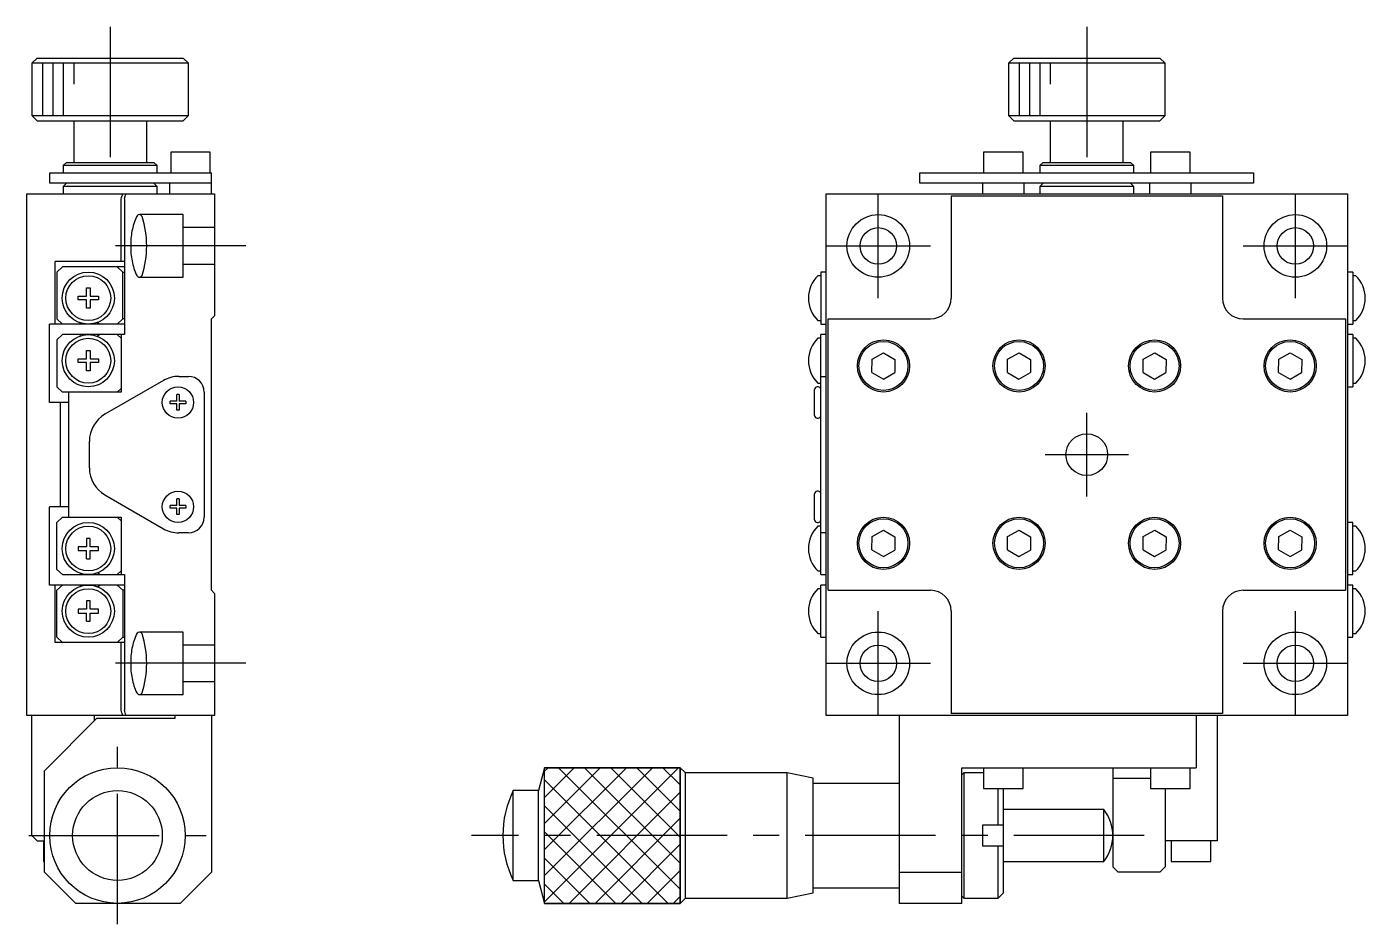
# Model space of a CAD drawing. Extents: x -1 to 353, y 16 to 264.
# Drawn here: x 225 to 353.4, y 133.5 to 219.5 of the extents above; entities that cross this region are included whole.
import ezdxf

# ---------------------------------------------------------------- set-up
doc = ezdxf.new("R2010")
doc.units = 0
doc.header["$LTSCALE"] = 10
doc.linetypes.add('CENTER', pattern=[2, 1.25, -0.25, 0.25, -0.25])
doc.linetypes.add('DASHED', pattern=[3.5, 2, -1.5])
doc.layers.get('0').update_dxf_attribs({"linetype": 'CONTINUOUS'})
doc.layers.add('CENTER', color=1, linetype='CENTER')

msp = doc.modelspace()

# ---------------------------------------------------------------- linework, layer by layer
at = {"color": 7, "linetype": 'CONTINUOUS'}
for p, q in [((226, 216.5), (225.5, 216)), ((225.5, 216), (225.5, 211)), ((240.5, 216), (225.5, 216)), ((226, 216.5), (240, 216.5)), ((240.5, 216), (240, 216.5)), ((240.5, 211), (240.5, 216)), ((319.655413, 216.5), (319.155413, 216)), ((319.155413, 216), (319.155413, 211)), ((334.155413, 216), (319.155413, 216)), ((319.655413, 216.5), (333.655413, 216.5)), ((334.155413, 216), (333.655413, 216.5)), ((334.155413, 211), (334.155413, 216)), ((225.5, 211), (226, 210.5)), ((225.5, 211), (240.5, 211)), ((240, 210.5), (240.5, 211)), ((319.155413, 211), (319.655413, 210.5)), ((319.155413, 211), (334.155413, 211)), ((333.655413, 210.5), (334.155413, 211)), ((226, 210.5), (240, 210.5)), ((229.5, 210.5), (229.5, 206.5)), ((236.5, 206.5), (236.5, 210.5)), ((319.655413, 210.5), (333.655413, 210.5)), ((323.155413, 210.5), (323.155413, 206.5)), ((330.155413, 206.5), (330.155413, 210.5)), ((238.8, 207.5), (238.8, 205.5)), ((242.6, 207.5), (238.8, 207.5)), ((242.6, 205.5), (242.6, 207.5)), ((320.555413, 207.5), (316.755413, 207.5)), ((316.755413, 207.5), (316.755413, 205.5)), ((320.555413, 205.5), (320.555413, 207.5)), ((336.555413, 207.5), (332.755413, 207.5)), ((332.755413, 207.5), (332.755413, 205.5)), ((336.555413, 205.5), (336.555413, 207.5)), ((227.2, 204.5), (227.2, 205.5)), ((227.2, 205.5), (242.7, 205.5)), ((228.8, 206.5), (228.5, 206.2)), ((228.5, 206.2), (228.5, 205.5)), ((237.5, 206.2), (228.5, 206.2)), ((228.8, 206.5), (237.2, 206.5)), ((237.5, 206.2), (237.2, 206.5)), ((237.5, 205.5), (237.5, 206.2)), ((242.7, 203.5), (242.7, 205.5)), ((310.655413, 204.5), (310.655413, 205.5)), ((310.655413, 205.5), (342.655413, 205.5)), ((322.455413, 206.5), (322.155413, 206.2)), ((322.155413, 206.2), (322.155413, 205.5)), ((331.155413, 206.2), (322.155413, 206.2)), ((322.455413, 206.5), (330.855413, 206.5)), ((331.155413, 206.2), (330.855413, 206.5)), ((331.155413, 205.5), (331.155413, 206.2)), ((342.655413, 205.5), (342.655413, 204.5)), ((242.7, 204.5), (227.2, 204.5)), ((228.8, 204.5), (228.5, 204.2)), ((228.5, 204.2), (228.5, 203.5)), ((237.5, 204.2), (228.5, 204.2)), ((237.5, 204.2), (237.2, 204.5)), ((237.5, 203.5), (237.5, 204.2)), ((238.7, 204.5), (238.7, 203.5)), ((342.655413, 204.5), (310.655413, 204.5)), ((316.655413, 204.5), (316.655413, 203.5)), ((320.655413, 203.5), (320.655413, 204.5)), ((322.455413, 204.5), (322.155413, 204.2)), ((322.155413, 204.2), (322.155413, 203.5)), ((331.155413, 204.2), (322.155413, 204.2)), ((331.155413, 204.2), (330.855413, 204.5)), ((331.155413, 203.5), (331.155413, 204.2)), ((332.655413, 204.5), (332.655413, 203.5)), ((336.655413, 203.5), (336.655413, 204.5)), ((225, 153.5), (225, 203.5)), ((225, 203.5), (243, 203.5)), ((234.045441, 197), (234.045441, 203)), ((234.360778, 203), (234.360778, 190)), ((243, 203.5), (243, 191.8)), ((301.655413, 153.5), (301.655413, 203.5)), ((301.655413, 203.5), (351.655413, 203.5)), ((313.655413, 203.3), (339.655413, 203.3)), ((313.655413, 203.3), (313.655413, 193.5)), ((339.655413, 203.3), (339.655413, 193.5)), ((351.655413, 203.5), (351.655413, 153.5)), ((227.710678, 191), (227.710678, 197)), ((234.360778, 197), (227.710678, 197)), ((227.874816, 196), (228.414284, 196.5)), ((234.360778, 196.5), (228.414284, 196.5)), ((233.681158, 196.5), (234.199437, 196)), ((227.874816, 196), (227.874816, 191.5)), ((234.199437, 191.5), (234.199437, 196)), ((234.199437, 196), (234.360778, 196)), ((301.155413, 195.65), (300.863166, 195.65)), ((301.655413, 196), (301.155413, 196)), ((301.155413, 196), (301.155413, 191)), ((352.155413, 196), (351.655413, 196)), ((352.155413, 196), (352.155413, 191)), ((352.447661, 195.65), (352.155413, 195.65)), ((230.72, 194.473388), (231.08, 194.473388)), ((230.72, 193.68), (230.72, 194.473388)), ((231.08, 194.473388), (231.08, 193.68)), ((229.926612, 193.68), (230.72, 193.68)), ((229.926612, 193.32), (229.926612, 193.68)), ((230.72, 193.32), (229.926612, 193.32)), ((230.72, 192.526612), (230.72, 193.32)), ((231.08, 193.68), (231.873388, 193.68)), ((231.08, 193.32), (231.08, 192.526612)), ((231.873388, 193.32), (231.08, 193.32)), ((231.873388, 193.68), (231.873388, 193.32)), ((227.874816, 191.5), (228.414284, 191)), ((231.08, 192.526612), (230.72, 192.526612)), ((234.199437, 191.5), (233.681158, 191)), ((234.360778, 191.5), (234.199437, 191.5)), ((242.7, 191.5), (243, 191.8)), ((242.7, 165.5), (242.7, 191.5)), ((300.863166, 191.35), (301.155413, 191.35)), ((301.855413, 165.5), (301.855413, 191.5)), ((301.855413, 191.5), (311.655413, 191.5)), ((341.655413, 191.5), (351.455413, 191.5)), ((351.455413, 191.5), (351.455413, 165.5)), ((352.155413, 191.35), (352.447661, 191.35)), ((227.180125, 183.5), (227.180125, 191)), ((234.360778, 191), (227.180125, 191)), ((228.414284, 190), (227.874816, 189.5)), ((234.360778, 190), (228.414284, 190)), ((230.088771, 191), (230.168096, 191.110313)), ((230.168096, 189.889687), (230.088771, 190)), ((231.78876, 191.163635), (232.014686, 191)), ((232.014686, 190), (231.78876, 189.836365)), ((233.681158, 190), (234.045458, 189.648581)), ((234.045441, 190), (234.045441, 184.5)), ((301.155413, 191), (301.655413, 191)), ((301.655413, 190), (301.155413, 190)), ((301.155413, 167), (301.155413, 190)), ((351.655413, 191), (352.155413, 191)), ((352.155413, 190), (351.655413, 190)), ((352.155413, 190), (352.155413, 185)), ((227.874816, 189.5), (227.874816, 185)), ((301.155413, 189.65), (300.863166, 189.65)), ((352.447661, 189.65), (352.155413, 189.65)), ((229.926612, 187.68), (230.72, 187.68)), ((229.926612, 187.32), (229.926612, 187.68)), ((230.72, 188.473388), (231.08, 188.473388)), ((230.72, 187.68), (230.72, 188.473388)), ((231.08, 188.473388), (231.08, 187.68)), ((231.08, 187.68), (231.873388, 187.68)), ((231.873388, 187.68), (231.873388, 187.32)), ((306.049707, 186.374903), (306.06121, 187.645021)), ((306.06121, 187.645021), (307.166917, 188.270118)), ((307.166917, 188.270118), (308.26112, 187.625097)), ((308.26112, 187.625097), (308.249616, 186.354979)), ((319.049707, 186.374903), (319.06121, 187.645021)), ((319.06121, 187.645021), (320.166917, 188.270118)), ((320.166917, 188.270118), (321.26112, 187.625097)), ((321.26112, 187.625097), (321.249616, 186.354979)), ((332.049707, 186.374903), (332.06121, 187.645021)), ((332.06121, 187.645021), (333.166917, 188.270118)), ((333.166917, 188.270118), (334.26112, 187.625097)), ((334.26112, 187.625097), (334.249616, 186.354979)), ((345.049707, 186.374903), (345.06121, 187.645021)), ((345.06121, 187.645021), (346.166917, 188.270118)), ((346.166917, 188.270118), (347.26112, 187.625097)), ((347.26112, 187.625097), (347.249616, 186.354979)), ((230.72, 187.32), (229.926612, 187.32)), ((230.72, 186.526612), (230.72, 187.32)), ((231.08, 186.526612), (230.72, 186.526612)), ((231.08, 187.32), (231.08, 186.526612)), ((231.873388, 187.32), (231.08, 187.32)), ((306.049707, 186.374903), (307.14391, 185.729881)), ((307.14391, 185.729881), (308.249616, 186.354979)), ((319.049707, 186.374903), (320.14391, 185.729881)), ((320.14391, 185.729881), (321.249616, 186.354979)), ((332.049707, 186.374903), (333.14391, 185.729881)), ((333.14391, 185.729881), (334.249616, 186.354979)), ((345.049707, 186.374903), (346.14391, 185.729881)), ((346.14391, 185.729881), (347.249616, 186.354979)), ((228.414284, 184.5), (227.874816, 185)), ((238.098076, 185.598076), (232.5, 182.366025)), ((234.045458, 184.851419), (233.681158, 184.5)), ((239.598076, 186), (240.5, 186)), ((300.905413, 185), (300.805413, 185)), ((300.863166, 185.35), (301.155413, 185.35)), ((301.155413, 186), (301.655413, 186)), ((351.655413, 185), (352.155413, 185)), ((352.155413, 185.35), (352.447661, 185.35)), ((234.045441, 184.5), (228.414284, 184.5)), ((229, 184.5), (229, 172.5)), ((238.75, 183.375), (238.75, 183.625)), ((239.375, 183.625), (238.75, 183.625)), ((239.375, 183.625), (239.375, 184.25)), ((239.625, 184.25), (239.375, 184.25)), ((239.625, 184.25), (239.625, 183.625)), ((240.25, 183.625), (239.625, 183.625)), ((240.25, 183.625), (240.25, 183.375)), ((242, 184.5), (242, 172.5)), ((300.555413, 182.25), (300.555413, 184.75)), ((229, 183.5), (227.180125, 183.5)), ((228.240789, 173.5), (228.240789, 183.5)), ((239.375, 183.375), (238.75, 183.375)), ((239.375, 182.75), (239.375, 183.375)), ((239.625, 182.75), (239.375, 182.75)), ((239.625, 183.375), (239.625, 182.75)), ((240.25, 183.375), (239.625, 183.375)), ((300.805413, 182), (300.905413, 182)), ((231, 177.232051), (231, 179.767949)), ((232.5, 174.633975), (238.098076, 171.401924)), ((300.555413, 172.25), (300.555413, 174.75)), ((300.905413, 175), (300.805413, 175)), ((227.180125, 166), (227.180125, 173.5)), ((229, 173.5), (227.180125, 173.5)), ((238.75, 173.375), (238.75, 173.625)), ((239.375, 173.625), (238.75, 173.625)), ((239.375, 173.375), (238.75, 173.375)), ((239.375, 173.625), (239.375, 174.25)), ((239.625, 174.25), (239.375, 174.25)), ((239.375, 172.75), (239.375, 173.375)), ((239.625, 174.25), (239.625, 173.625)), ((240.25, 173.625), (239.625, 173.625)), ((239.625, 173.375), (239.625, 172.75)), ((240.25, 173.375), (239.625, 173.375)), ((240.25, 173.625), (240.25, 173.375)), ((228.414284, 172.5), (227.874816, 172)), ((227.874816, 167.5), (227.874816, 172)), ((228.414284, 172.5), (234.045441, 172.5)), ((234.045458, 172.148581), (233.681158, 172.5)), ((234.045441, 172.5), (234.045441, 167)), ((239.625, 172.75), (239.375, 172.75)), ((300.805413, 172), (300.905413, 172)), ((352.155413, 172), (351.655413, 172)), ((352.155413, 167), (352.155413, 172)), ((240.5, 171), (239.598076, 171)), ((301.155413, 171.65), (300.863166, 171.65)), ((301.655413, 171), (301.155413, 171)), ((306.06121, 170.645021), (307.166917, 171.270118)), ((307.166917, 171.270118), (308.26112, 170.625097)), ((319.06121, 170.645021), (320.166917, 171.270118)), ((320.166917, 171.270118), (321.26112, 170.625097)), ((332.06121, 170.645021), (333.166917, 171.270118)), ((333.166917, 171.270118), (334.26112, 170.625097)), ((345.06121, 170.645021), (346.166917, 171.270118)), ((346.166917, 171.270118), (347.26112, 170.625097)), ((352.447661, 171.65), (352.155413, 171.65)), ((230.72, 169.68), (229.926612, 169.68)), ((229.926612, 169.68), (229.926612, 169.32)), ((231.08, 170.473388), (230.72, 170.473388)), ((230.72, 170.473388), (230.72, 169.68)), ((231.08, 169.68), (231.08, 170.473388)), ((231.873388, 169.68), (231.08, 169.68)), ((231.873388, 169.32), (231.873388, 169.68)), ((306.049707, 169.374903), (306.06121, 170.645021)), ((308.26112, 170.625097), (308.249616, 169.354979)), ((319.049707, 169.374903), (319.06121, 170.645021)), ((321.26112, 170.625097), (321.249616, 169.354979)), ((332.049707, 169.374903), (332.06121, 170.645021)), ((334.26112, 170.625097), (334.249616, 169.354979)), ((345.049707, 169.374903), (345.06121, 170.645021)), ((347.26112, 170.625097), (347.249616, 169.354979)), ((229.926612, 169.32), (230.72, 169.32)), ((230.72, 168.526612), (230.72, 169.32)), ((230.72, 168.526612), (231.08, 168.526612)), ((231.08, 169.32), (231.873388, 169.32)), ((231.08, 168.526612), (231.08, 169.32)), ((306.049707, 169.374903), (307.14391, 168.729881)), ((307.14391, 168.729881), (308.249616, 169.354979)), ((319.049707, 169.374903), (320.14391, 168.729881)), ((320.14391, 168.729881), (321.249616, 169.354979)), ((332.049707, 169.374903), (333.14391, 168.729881)), ((333.14391, 168.729881), (334.249616, 169.354979)), ((345.049707, 169.374903), (346.14391, 168.729881)), ((346.14391, 168.729881), (347.249616, 169.354979)), ((228.414284, 167), (227.874816, 167.5)), ((228.414284, 167), (234.360778, 167)), ((230.168096, 167.110313), (230.088771, 167)), ((232.014686, 167), (231.78876, 167.163635)), ((233.681158, 167), (234.045458, 167.351419)), ((234.360778, 167), (234.360778, 154)), ((300.863166, 167.35), (301.155413, 167.35)), ((301.155413, 167), (301.655413, 167)), ((351.655413, 167), (352.155413, 167)), ((352.155413, 167.35), (352.447661, 167.35)), ((234.360778, 166), (227.180125, 166)), ((227.710678, 160.5), (227.710678, 166)), ((227.874816, 165.5), (228.414284, 166)), ((230.088771, 166), (230.168096, 165.889687)), ((231.78876, 165.836365), (232.014686, 166)), ((234.199437, 165.5), (233.681158, 166)), ((301.155413, 165.65), (300.863166, 165.65)), ((301.655413, 166), (301.155413, 166)), ((301.155413, 161), (301.155413, 166)), ((352.155413, 166), (351.655413, 166)), ((352.155413, 161), (352.155413, 166)), ((352.447661, 165.65), (352.155413, 165.65)), ((227.874816, 161), (227.874816, 165.5)), ((231.08, 164.473388), (230.72, 164.473388)), ((230.72, 164.473388), (230.72, 163.68)), ((231.08, 163.68), (231.08, 164.473388)), ((234.199437, 165.5), (234.199437, 161)), ((234.360778, 165.5), (234.199437, 165.5)), ((243, 165.2), (242.7, 165.5)), ((243, 165.2), (243, 153.5)), ((301.855413, 165.5), (311.655413, 165.5)), ((341.655413, 165.5), (351.455413, 165.5)), ((230.72, 163.68), (229.926612, 163.68)), ((229.926612, 163.68), (229.926612, 163.32)), ((229.926612, 163.32), (230.72, 163.32)), ((230.72, 162.526612), (230.72, 163.32)), ((231.873388, 163.68), (231.08, 163.68)), ((231.08, 162.526612), (231.08, 163.32)), ((231.08, 163.32), (231.873388, 163.32)), ((231.873388, 163.32), (231.873388, 163.68)), ((313.655413, 163.5), (313.655413, 153.7)), ((339.655413, 163.5), (339.655413, 153.7)), ((230.72, 162.526612), (231.08, 162.526612)), ((234.360778, 160.5), (227.710678, 160.5)), ((227.874816, 161), (228.414284, 160.5)), ((233.681158, 160.5), (234.199437, 161)), ((234.045441, 154), (234.045441, 160.5)), ((234.199437, 161), (234.360778, 161)), ((300.863166, 161.35), (301.155413, 161.35)), ((301.155413, 161), (301.655413, 161)), ((351.655413, 161), (352.155413, 161)), ((352.155413, 161.35), (352.447661, 161.35)), ((243, 153.5), (225, 153.5)), ((225.5, 142), (225.5, 153.5)), ((231.7, 153.2), (226.7, 148.2)), ((231.5, 153), (231.5, 153.5)), ((239.2, 153.2), (231.7, 153.2)), ((239.2, 153.5), (239.2, 153.2)), ((242.7, 153.5), (242.7, 138.5)), ((351.655413, 153.5), (301.655413, 153.5)), ((308.655413, 153.5), (308.655413, 135.5)), ((339.655413, 153.7), (313.655413, 153.7)), ((337.155413, 153.5), (337.155413, 148.5)), ((339.155413, 153.5), (339.155413, 141.5)), ((226.7, 138.5), (226.7, 148.2)), ((274.655406, 148.499999), (274.065918, 146.3)), ((274.655406, 148.499999), (287.655407, 148.499999)), ((274.655406, 135.500001), (274.655406, 148.499999)), ((288.155409, 147.999996), (287.655407, 148.499999)), ((287.655407, 148.499999), (287.655407, 135.500001)), ((297.905414, 147.999996), (288.155409, 147.999996)), ((288.155409, 136.000004), (288.155409, 147.999996)), ((300.405413, 147.499997), (297.905414, 147.999996)), ((297.905414, 136.000004), (297.905414, 147.999996)), ((314.655413, 148.5), (337.155413, 148.5)), ((314.655413, 135.5), (314.655413, 148.5)), ((314.855413, 148), (314.655413, 147.8)), ((316.755413, 148), (314.855413, 148)), ((314.855413, 148), (314.855413, 136)), ((316.755413, 148.5), (316.755413, 146.5)), ((320.555413, 146.5), (320.555413, 148.5)), ((329.155413, 148.5), (329.155413, 139)), ((332.755413, 148.5), (332.755413, 146.5)), ((336.555413, 146.5), (336.555413, 148.5)), ((300.405413, 136.500003), (300.405413, 147.499997)), ((308.655413, 147), (300.405413, 147)), ((316.755413, 146.5), (320.555413, 146.5)), ((318.155413, 143), (318.155413, 146.5)), ((318.655413, 136.5), (318.655413, 146.5)), ((329.155413, 147.5), (332.755413, 147.5)), ((332.755413, 146.5), (336.555413, 146.5)), ((334.155413, 146.5), (334.155413, 139)), ((274.065918, 146.3), (271.655407, 146.3)), ((271.655407, 137.7), (271.655407, 146.3)), ((274.065918, 137.7), (274.065918, 146.3)), ((328.277904, 144.499996), (318.655413, 144.499996)), ((328.277904, 139.500004), (328.277904, 144.499996)), ((316.655413, 143), (316.655413, 141)), ((318.655413, 143), (316.655413, 143)), ((225.5, 142), (226, 141.5)), ((226, 141.5), (226.7, 141.5)), ((226.6, 141.5), (226.6, 139.5)), ((339.155413, 141.5), (334.155413, 141.5)), ((334.755413, 141.5), (334.755413, 139.5)), ((338.555413, 139.5), (338.555413, 141.5)), ((316.655413, 141), (318.655413, 141)), ((318.155413, 136), (318.155413, 141)), ((226.6, 139.5), (226.7, 139.5)), ((318.655413, 139.500004), (328.277904, 139.500004)), ((329.655413, 138.5), (329.155413, 139)), ((334.155413, 139), (333.655413, 138.5)), ((334.755413, 139.5), (338.555413, 139.5)), ((226.7, 138.5), (229.7, 135.5)), ((239.7, 135.5), (242.7, 138.5)), ((271.655407, 137.7), (274.065918, 137.7)), ((274.065918, 137.7), (274.655406, 135.500001)), ((308.655413, 138.5), (314.655413, 138.5)), ((333.655413, 138.5), (329.655413, 138.5)), ((297.905414, 136.000004), (300.405413, 136.500003)), ((300.405413, 137), (308.655413, 137)), ((314.655413, 136.2), (314.855413, 136)), ((318.155413, 136), (318.655413, 136.5)), ((239.7, 135.5), (229.7, 135.5)), ((287.655407, 135.500001), (274.655406, 135.500001)), ((287.655407, 135.500001), (288.155409, 136.000004)), ((288.155409, 136.000004), (297.905414, 136.000004)), ((314.655413, 135.5), (308.655413, 135.5)), ((314.855413, 136), (318.155413, 136))]:
    msp.add_line(p, q, dxfattribs=at)
at = {"color": 3, "linetype": 'CONTINUOUS'}
for p, q in [((226.5, 216), (226.5, 211)), ((227.5, 216), (227.5, 211)), ((228.5, 216), (228.5, 211)), ((229.5, 216), (229.5, 214)), ((320.155413, 216), (320.155413, 211)), ((321.155413, 216), (321.155413, 211)), ((322.155413, 216), (322.155413, 211)), ((323.155413, 216), (323.155413, 214)), ((287.655407, 148.499999), (274.655406, 148.499999)), ((274.655406, 135.500001), (274.655406, 148.499999)), ((274.655406, 148.155406), (274.999999, 148.499999)), ((274.655406, 145.655406), (277.499999, 148.499999)), ((274.655406, 143.155406), (279.999999, 148.499999)), ((274.655406, 140.655406), (282.499999, 148.499999)), ((274.655406, 138.155406), (284.999999, 148.499999)), ((274.655406, 135.655406), (287.499999, 148.499999)), ((276.000001, 148.499999), (287.655407, 136.844593)), ((278.500001, 148.499999), (287.655407, 139.344593)), ((281.000001, 148.499999), (287.655407, 141.844593)), ((283.500001, 148.499999), (287.655407, 144.344593)), ((286.000001, 148.499999), (287.655407, 146.844593)), ((287.655407, 135.500001), (287.655407, 148.499999)), ((274.655406, 147.344594), (286.499999, 135.500001)), ((277.000001, 135.500001), (287.655407, 146.155407)), ((274.655406, 144.844594), (283.999999, 135.500001)), ((279.500001, 135.500001), (287.655407, 143.655407)), ((274.655406, 142.344594), (281.499999, 135.500001)), ((282.000001, 135.500001), (287.655407, 141.155407)), ((274.655406, 139.844594), (278.999999, 135.500001)), ((284.500001, 135.500001), (287.655407, 138.655407)), ((274.655406, 137.344594), (276.499999, 135.500001)), ((287.000001, 135.500001), (287.655407, 136.155407)), ((274.655406, 135.500001), (287.655407, 135.500001))]:
    msp.add_line(p, q, dxfattribs=at)
at = {"color": 3, "linetype": 'DASHED'}
for p, q in [((235.583189, 201.379522), (235.517574, 201.295961)), ((235.683864, 201.464796), (235.583189, 201.379522)), ((235.801585, 201.5), (235.683864, 201.464796)), ((240, 201.5), (235.801561, 201.5)), ((235.878386, 201.48443), (235.801585, 201.5)), ((235.97129, 201.421684), (235.878386, 201.48443)), ((236.058354, 201.31382), (235.97129, 201.421684)), ((240, 195.5), (240, 201.5)), ((243, 200.25), (240, 200.25)), ((240, 196.75), (243, 196.75)), ((235.539644, 195.673399), (235.637059, 195.568508)), ((235.637059, 195.568508), (235.73538, 195.511207)), ((235.73538, 195.511207), (235.801586, 195.5)), ((235.801582, 195.5), (240, 195.5)), ((235.801586, 195.5), (235.900477, 195.525964)), ((235.900477, 195.525964), (235.993825, 195.601381)), ((235.993825, 195.601381), (236.055228, 195.681422)), ((235.583189, 161.379522), (235.517574, 161.295961)), ((235.683864, 161.464796), (235.583189, 161.379522)), ((235.801585, 161.5), (235.683864, 161.464796)), ((240, 161.5), (235.801561, 161.5)), ((235.878386, 161.48443), (235.801585, 161.5)), ((235.97129, 161.421684), (235.878386, 161.48443)), ((236.058354, 161.31382), (235.97129, 161.421684)), ((240, 155.5), (240, 161.5)), ((243, 160.25), (240, 160.25)), ((240, 156.75), (243, 156.75)), ((235.539644, 155.673399), (235.637059, 155.568508)), ((235.637059, 155.568508), (235.73538, 155.511207)), ((235.73538, 155.511207), (235.801586, 155.5)), ((235.801582, 155.5), (240, 155.5)), ((235.801586, 155.5), (235.900477, 155.525964)), ((235.900477, 155.525964), (235.993825, 155.601381)), ((235.993825, 155.601381), (236.055228, 155.681422))]:
    msp.add_line(p, q, dxfattribs=at)
for centre in [(306.655413, 198.5), (346.655413, 198.5), (306.655413, 158.5), (346.655413, 158.5)]:
    msp.add_circle(centre, 3, dxfattribs=at)
at = {"color": 7, "linetype": 'CONTINUOUS'}
for centre, radius in [((306.655413, 198.5), 1.75), ((346.655413, 198.5), 1.75), ((230.9, 193.5), 2.5), ((230.9, 193.5), 2.15), ((230.9, 187.5), 2.5), ((230.9, 187.5), 2.15), ((307.155413, 187), 2.5), ((307.155413, 187), 2.35), ((320.155413, 187), 2.5), ((320.155413, 187), 2.35), ((333.155413, 187), 2.5), ((333.155413, 187), 2.35), ((346.155413, 187), 2.5), ((346.155413, 187), 2.35), ((239.5, 183.5), 1.5), ((326.655413, 178.5), 2), ((239.5, 173.5), 1.5), ((230.9, 169.5), 2.5), ((307.155413, 170), 2.5), ((307.155413, 170), 2.35), ((320.155413, 170), 2.5), ((320.155413, 170), 2.35), ((333.155413, 170), 2.5), ((333.155413, 170), 2.35), ((346.155413, 170), 2.5), ((346.155413, 170), 2.35), ((230.9, 169.5), 2.15), ((230.9, 163.5), 2.5), ((230.9, 163.5), 2.15), ((306.655413, 158.5), 1.75), ((346.655413, 158.5), 1.75), ((233.7, 142), 6.499999), ((233.7, 142), 4.3)]:
    msp.add_circle(centre, radius, dxfattribs=at)
for centre, radius, start, end in [((157, 228), 81, 342.022591, 342.394034), ((157, 228), 81.3, 342.091182, 342.461114), ((302.955413, 193.5), 3, 134.220044, 225.779956), ((350.355413, 193.5), 3, 314.220044, 45.779956), ((311.655413, 193.5), 2, 270, 0), ((341.655413, 193.5), 2, 180, 270), ((302.955413, 187.5), 3, 134.220044, 225.779956), ((350.355413, 187.5), 3, 314.220044, 45.779956), ((239.598076, 183), 3, 90, 120), ((240.5, 184.5), 1.5, 0, 90), ((300.805413, 184.75), 0.25, 90, 180), ((300.905413, 184.75), 0.25, 0, 90), ((234, 179.767949), 3, 120, 180), ((300.805413, 182.25), 0.25, 180, 270), ((300.905413, 182.25), 0.25, 270, 0), ((234, 177.232051), 3, 180, 240), ((300.805413, 174.75), 0.25, 90, 180), ((300.905413, 174.75), 0.25, 0, 90), ((240.5, 172.5), 1.5, 270, 0), ((300.805413, 172.25), 0.25, 180, 270), ((300.905413, 172.25), 0.25, 270, 0), ((239.598076, 174), 3, 240, 270), ((302.955413, 169.5), 3, 134.220044, 225.779956), ((350.355413, 169.5), 3, 314.220044, 45.779956), ((302.955413, 163.5), 3, 134.220044, 225.779956), ((350.355413, 163.5), 3, 314.220044, 45.779956), ((311.655413, 163.5), 2, 0, 90), ((341.655413, 163.5), 2, 90, 180), ((157, 129), 81, 17.605966, 17.977409), ((157, 129), 81.3, 17.538886, 17.908818), ((280.400408, 141.999998), 9.745001, 153.816202, 206.183785), ((325.155409, 141.999997), 3.999997, 321.317827, 38.682205)]:
    msp.add_arc(centre, radius, start, end, dxfattribs=at)
at = {"color": 3, "linetype": 'DASHED'}
for centre, radius, start, end in [((241.267401, 198.738047), 6.293126, 156.017257, 182.16782), ((227.388843, 198.502432), 9.113963, 341.969328, 17.967078), ((241.179319, 198.261389), 6.205129, 177.796211, 204.649908), ((241.267401, 158.738047), 6.293126, 156.017257, 182.16782), ((227.388843, 158.502432), 9.113963, 341.969328, 17.967078), ((241.179319, 158.261389), 6.205129, 177.796211, 204.649908)]:
    msp.add_arc(centre, radius, start, end, dxfattribs=at)
at = {"layer": 'CENTER', "color": 1, "linetype": 'CENTER'}
for p, q in [((233, 219.5), (233, 205.5)), ((326.655413, 219.5), (326.655413, 205.5)), ((306.655413, 193.5), (306.655413, 203.5)), ((346.655413, 193.5), (346.655413, 203.5)), ((246, 198.5), (231.978779, 198.5)), ((301.655413, 198.5), (311.655413, 198.5)), ((341.655413, 198.5), (351.655413, 198.5)), ((326.655413, 174.5), (326.655413, 182.5)), ((322.655413, 178.5), (330.655413, 178.5)), ((306.655413, 153.5), (306.655413, 163.5)), ((346.655413, 153.5), (346.655413, 163.5)), ((246, 158.5), (231.978779, 158.5)), ((301.655413, 158.5), (311.655413, 158.5)), ((341.655413, 158.5), (351.655413, 158.5)), ((233.7, 133.500001), (233.7, 150.499999)), ((225.200001, 142), (242.199999, 142)), ((332.155413, 142), (267.655406, 142))]:
    msp.add_line(p, q, dxfattribs=at)

doc.saveas('drawing.dxf')
